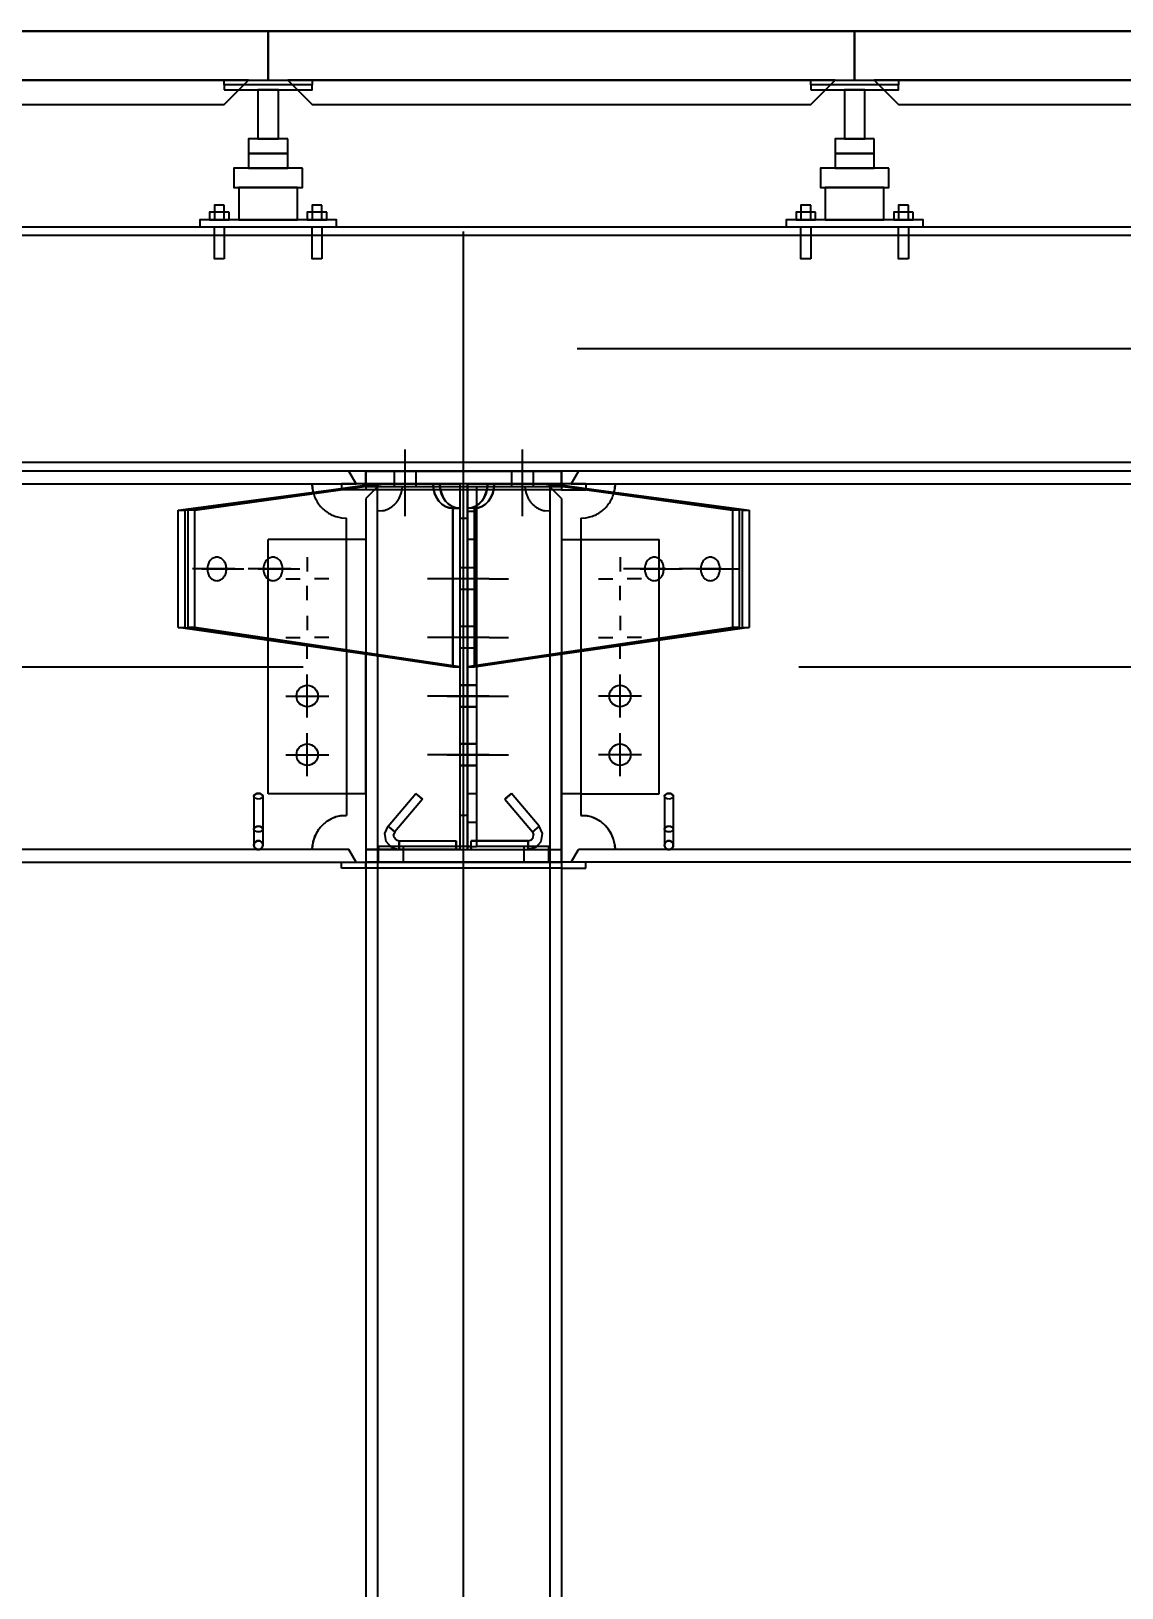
# Model space of a CAD drawing. Header units: millimetres. Extents: x -32710 to 654186, y -254124 to 420220.
# Drawn here: x 261158 to 262273, y 384358 to 385950 of the extents above; entities that cross this region are included whole.
import ezdxf

# ---------------------------------------------------------------- set-up
doc = ezdxf.new("R2010")
doc.units = ezdxf.units.MM
doc.header["$LTSCALE"] = 1000
for name, pattern in [('DXK_LINE_DOT2', [3.9198, 1.9599, -1.9599]), ('DXK_LINE_DOT3', [5.9187, 2.979, -0.9799, 0.9799, -0.9799]), ('TPH12-SEC-@E$0$CENTERK5', [6.916, 6.667, -0.083, 0.083, -0.083])]:
    doc.linetypes.add(name, pattern=pattern)
for name, color, linetype in [('DSMK', 10, 'Continuous'), ('MD-20250424-增加TRAY與FS主管位置調整', 7, 'Continuous'), ('Raised Floor', 1, 'Continuous'), ('TPH12-SEC-@E$0$H-SIN', 252, 'TPH12-SEC-@E$0$CENTERK5')]:
    doc.layers.add(name, color=color, linetype=linetype)
doc.styles.add('aa-txt', font='simplex.shx', dxfattribs={"width": 0.7, "bigfont": 'chineset.shx'})
doc.dimstyles.new('adim-1500', dxfattribs={"dimscale": 1000, "dimtxt": 0.375, "dimasz": 0.25, "dimexe": 0.1, "dimexo": 0.5, "dimgap": 0.15, "dimtad": 0, "dimdec": 4, "dimtxsty": 'aa-txt', "dimcen": 3.75, "dimclrd": 3, "dimclre": 3, "dimclrt": 256, "dimadec": 0, "dimazin": 0, "dimtfac": 1, "dimtdec": 4, "dimtmove": 0, "dimatfit": 3, "dimfxl": 0.1, "dimarcsym": 0})

# ---------------------------------------------------------------- blocks, each defined once
blk = doc.blocks.new('TPH12-SEC-@E')
at = {"layer": 'TPH12-SEC-@E$0$H-SIN'}
blk.add_line((274800, 385950), (45200, 385950), dxfattribs=at)
blk = doc.blocks.new('A$C62b8fcb1')
at = {"color": 8, "linetype": 'DXK_LINE_DOT3'}
for p, q in [((-10500, -450), (-10500, 2723)), ((-7405, 2409), (-16400, 2409)), ((-13643, 2084), (-10157, 2084)), ((-10157, 2084), (-10050, 2084)), ((-10050, 2084), (-7607, 2084))]:
    blk.add_line(p, q, dxfattribs=at)
at = {"color": 8, "linetype": 'DXK_LINE_DOT2'}
for p, q in [((-16095, 2534), (-7705, 2534)), ((-7705, 2525), (-16095, 2525)), ((-7820, 2293), (-15980, 2293)), ((-10600, 2284), (-10617.5, 2284)), ((-10600, 2271), (-10600, 2284)), ((-10600, 2284), (-10400, 2284)), ((-10400, 2284), (-10400, 2271)), ((-10382.5, 2284), (-10400, 2284)), ((-10589.1, 2271), (-10782.1, 2244)), ((-10775.1, 2244), (-10582.1, 2271)), ((-10654.6, 2266), (-10655, 2271)), ((-10625, 2266.3), (-10625, 2265)), ((-10600, 2265), (-10625, 2265)), ((-10400, 2271), (-10600, 2271)), ((-10600, 2271), (-10600, 2265)), ((-10563, 2268), (-10600, 2268)), ((-10588, 2268), (-10600, 2256)), ((-10400, 2265), (-10600, 2265)), ((-10588, 2095), (-10588, 2268)), ((-10563, 2268), (-10563.5, 2263.1)), ((-10437, 2268), (-10563, 2268)), ((-10531.4, 2271), (-10531, 2266.1)), ((-10530.9, 2266.1), (-10531.3, 2271)), ((-10531, 2266.1), (-10529.8, 2261.4)), ((-10529.8, 2261.4), (-10530.9, 2266.1)), ((-10529.8, 2261.4), (-10527.9, 2257.1)), ((-10527.9, 2257.1), (-10529.8, 2261.4)), ((-10524.3, 2271), (-10524, 2266.1)), ((-10524, 2266.1), (-10522.8, 2261.4)), ((-10522.8, 2261.4), (-10520.9, 2257.1)), ((-10504, 2271), (-10504, 1897)), ((-10496, 2271), (-10496, 1897)), ((-10487, 2268), (-10487, 1900)), ((-10479.1, 2257.1), (-10477.2, 2261.4)), ((-10477.2, 2261.4), (-10476, 2266.1)), ((-10476, 2266.1), (-10475.7, 2271)), ((-10470.2, 2261.4), (-10472.1, 2257.1)), ((-10472.1, 2257.1), (-10470.2, 2261.4)), ((-10469.1, 2266.1), (-10470.2, 2261.4)), ((-10470.2, 2261.4), (-10469, 2266.1)), ((-10468.7, 2271), (-10469.1, 2266.1)), ((-10469, 2266.1), (-10468.6, 2271)), ((-10400, 2268), (-10437, 2268)), ((-10436.5, 2263.1), (-10437, 2268)), ((-10417.9, 2271), (-10224.9, 2244)), ((-10412, 2268), (-10412, 2095)), ((-10400, 2256), (-10412, 2268)), ((-10217.9, 2244), (-10410.9, 2271)), ((-10400, 2271), (-10400, 2265)), ((-10400, 2265), (-10375, 2265)), ((-10375, 2265.4), (-10375, 2266.3)), ((-10375, 2266.3), (-10375, 2265)), ((-10375, 2265), (-10375, 2265.4)), ((-10345, 2271), (-10345.4, 2266)), ((-10600, 2256), (-10600, 2096.7)), ((-10527.9, 2257.1), (-10525.4, 2253.3)), ((-10525.4, 2253.3), (-10527.9, 2257.1)), ((-10525.4, 2253.3), (-10522.3, 2250.2)), ((-10522.3, 2250.2), (-10525.4, 2253.3)), ((-10522.3, 2250.2), (-10518.7, 2247.9)), ((-10518.8, 2247.9), (-10522.3, 2250.2)), ((-10520.9, 2257.1), (-10518.4, 2253.3)), ((-10514.9, 2246.5), (-10518.8, 2247.9)), ((-10518.7, 2247.9), (-10514.9, 2246.5)), ((-10518.4, 2253.3), (-10515.3, 2250.2)), ((-10515.3, 2250.2), (-10511.8, 2247.9)), ((-10514.9, 2246.5), (-10510.9, 2246)), ((-10511, 2246), (-10514.9, 2246.5)), ((-10511.8, 2247.9), (-10508, 2246.5)), ((-10511, 2246), (-10510.9, 2246)), ((-10511, 2085), (-10511, 2246)), ((-10510.9, 2246), (-10510.9, 2084)), ((-10510.9, 2246), (-10504, 2246)), ((-10508, 2246.5), (-10504, 2246)), ((-10496, 2246), (-10492, 2246.5)), ((-10489, 2246), (-10496, 2246)), ((-10492, 2246.5), (-10488.2, 2247.9)), ((-10489.1, 2246), (-10485.1, 2246.5)), ((-10489.1, 2246), (-10489.1, 2084)), ((-10485.1, 2246.5), (-10489, 2246)), ((-10489, 2246), (-10489, 2084)), ((-10488.2, 2247.9), (-10484.7, 2250.2)), ((-10481.2, 2247.9), (-10485.1, 2246.5)), ((-10485.1, 2246.5), (-10481.3, 2247.9)), ((-10484.7, 2250.2), (-10481.6, 2253.3)), ((-10481.6, 2253.3), (-10479.1, 2257.1)), ((-10481.3, 2247.9), (-10477.7, 2250.2)), ((-10477.7, 2250.2), (-10481.2, 2247.9)), ((-10474.6, 2253.3), (-10477.7, 2250.2)), ((-10477.7, 2250.2), (-10474.6, 2253.3)), ((-10472.1, 2257.1), (-10474.6, 2253.3)), ((-10474.6, 2253.3), (-10472.1, 2257.1)), ((-10400, 2256), (-10400, 1897)), ((-10775.1, 2244), (-10782.1, 2244)), ((-10782.1, 2244), (-10782.1, 2124)), ((-10775.1, 2124), (-10775.1, 2244)), ((-10625, 2236.4), (-10620, 2236)), ((-10620, 2099.5), (-10620, 2236)), ((-10583.1, 2243.5), (-10588, 2243)), ((-10504, 2236), (-10496, 2236)), ((-10496, 2243), (-10487, 2243)), ((-10412, 2243), (-10416.9, 2243.5)), ((-10380, 2236), (-10375, 2236.4)), ((-10380, 2236), (-10380, 2099.5)), ((-10217.9, 2244), (-10224.9, 2244)), ((-10224.9, 2244), (-10224.9, 2124)), ((-10217.9, 2124), (-10217.9, 2244)), ((-10700, 1954), (-10700, 2214)), ((-10600, 2214), (-10700, 2214)), ((-10487, 2214), (-10496, 2214)), ((-10400, 2214), (-10300, 2214)), ((-10300, 1954), (-10300, 2214)), ((-10733.9, 2184), (-10777.4, 2184)), ((-10676.9, 2184), (-10720.4, 2184)), ((-10496, 2185), (-10504, 2185)), ((-10487, 2185), (-10496, 2185)), ((-10293, 2184), (-10336.5, 2184)), ((-10236, 2184), (-10279.6, 2184)), ((-10474, 2174), (-10537, 2174)), ((-10474, 2174), (-10454, 2174)), ((-10496, 2163), (-10504, 2163)), ((-10487, 2163), (-10496, 2163)), ((-10775.1, 2124), (-10782.1, 2124)), ((-10782.1, 2124), (-10511, 2084)), ((-10504, 2084), (-10775.1, 2124)), ((-10496, 2125), (-10504, 2125)), ((-10487, 2125), (-10496, 2125)), ((-10224.9, 2124), (-10496, 2084)), ((-10489, 2084), (-10217.9, 2124)), ((-10217.9, 2124), (-10224.9, 2124)), ((-10474, 2114), (-10537, 2114)), ((-10496, 2103), (-10504, 2103)), ((-10487, 2103), (-10496, 2103)), ((-10474, 2114), (-10454, 2114)), ((-10620, 2100.5), (-10620, 2099.5)), ((-10600, 2097.7), (-10600, 2096.7)), ((-10600, 1954), (-10600, 2096.7)), ((-10588, 2095.9), (-10588, 2095)), ((-10511, 2084), (-10511, 2085)), ((-10474, 2054), (-10537, 2054)), ((-10496, 2065), (-10504, 2065)), ((-10487, 2065), (-10496, 2065)), ((-10496, 2043), (-10504, 2043)), ((-10487, 2043), (-10496, 2043)), ((-10474, 1994), (-10537, 1994)), ((-10496, 2005), (-10504, 2005)), ((-10487, 2005), (-10496, 2005)), ((-10496, 1983), (-10504, 1983)), ((-10487, 1983), (-10496, 1983)), ((-10714.2, 1952.6), (-10714.5, 1951.5)), ((-10714.2, 1950.4), (-10714.5, 1951.5)), ((-10714.5, 1951.5), (-10714.5, 1901.5)), ((-10713.2, 1953.5), (-10714.2, 1952.6)), ((-10713.2, 1949.5), (-10714.2, 1950.4)), ((-10711.7, 1954.2), (-10713.2, 1953.5)), ((-10711.7, 1948.8), (-10713.2, 1949.5)), ((-10710, 1954.4), (-10711.7, 1954.2)), ((-10710, 1948.6), (-10711.7, 1948.8)), ((-10708.3, 1954.2), (-10710, 1954.4)), ((-10708.3, 1948.8), (-10710, 1948.6)), ((-10706.8, 1953.5), (-10708.3, 1954.2)), ((-10706.8, 1949.5), (-10708.3, 1948.8)), ((-10705.8, 1952.6), (-10706.8, 1953.5)), ((-10705.8, 1950.4), (-10706.8, 1949.5)), ((-10705.5, 1951.5), (-10705.8, 1952.6)), ((-10705.5, 1951.5), (-10705.8, 1950.4)), ((-10705.5, 1951.5), (-10705.5, 1901.5)), ((-10620, 1954), (-10700, 1954)), ((-10577.2, 1920.8), (-10549, 1954.4)), ((-10542.1, 1948.6), (-10570.3, 1915)), ((-10548.8, 1954.2), (-10549, 1954.4)), ((-10542.1, 1948.6), (-10549, 1954.4)), ((-10548, 1953.5), (-10548.8, 1954.2)), ((-10487, 1954), (-10496, 1954)), ((-10451, 1954.4), (-10457.9, 1948.6)), ((-10457.9, 1948.6), (-10429.7, 1915)), ((-10456.8, 1949.5), (-10457.6, 1948.8)), ((-10452, 1953.5), (-10451.2, 1954.2)), ((-10422.8, 1920.8), (-10451, 1954.4)), ((-10380, 1954), (-10300, 1954)), ((-10294.2, 1952.6), (-10294.5, 1951.5)), ((-10294.5, 1951.5), (-10294.5, 1901.5)), ((-10294.2, 1950.4), (-10294.5, 1951.5)), ((-10293.2, 1953.5), (-10294.2, 1952.6)), ((-10293.2, 1949.5), (-10294.2, 1950.4)), ((-10291.7, 1954.2), (-10293.2, 1953.5)), ((-10291.7, 1948.8), (-10293.2, 1949.5)), ((-10290, 1954.4), (-10291.7, 1954.2)), ((-10290, 1948.6), (-10291.7, 1948.8)), ((-10288.3, 1954.2), (-10290, 1954.4)), ((-10288.3, 1948.8), (-10290, 1948.6)), ((-10286.8, 1953.5), (-10288.3, 1954.2)), ((-10286.8, 1949.5), (-10288.3, 1948.8)), ((-10285.8, 1952.6), (-10286.8, 1953.5)), ((-10285.8, 1950.4), (-10286.8, 1949.5)), ((-10285.5, 1951.5), (-10285.8, 1952.6)), ((-10285.5, 1951.5), (-10285.8, 1950.4)), ((-10285.5, 1951.5), (-10285.5, 1901.5)), ((-10625, 1931.6), (-10620, 1932)), ((-10496, 1932), (-10504, 1932)), ((-10380, 1932), (-10375, 1931.6)), ((-10714.2, 1919), (-10714.5, 1917.9)), ((-10714.2, 1916.8), (-10714.5, 1917.9)), ((-10713.2, 1920), (-10714.2, 1919)), ((-10713.2, 1915.9), (-10714.2, 1916.8)), ((-10711.7, 1920.6), (-10713.2, 1920)), ((-10711.7, 1915.3), (-10713.2, 1915.9)), ((-10710, 1920.8), (-10711.7, 1920.6)), ((-10710, 1915), (-10711.7, 1915.3)), ((-10708.3, 1920.6), (-10710, 1920.8)), ((-10708.3, 1915.3), (-10710, 1915)), ((-10706.8, 1920), (-10708.3, 1920.6)), ((-10706.8, 1915.9), (-10708.3, 1915.3)), ((-10705.8, 1919), (-10706.8, 1920)), ((-10705.8, 1916.8), (-10706.8, 1915.9)), ((-10705.5, 1917.9), (-10705.8, 1919)), ((-10705.5, 1917.9), (-10705.8, 1916.8)), ((-10580.5, 1913.4), (-10577.2, 1920.8)), ((-10579.2, 1905.4), (-10580.5, 1913.4)), ((-10577, 1920.6), (-10577.2, 1920.8)), ((-10570.3, 1915), (-10577.2, 1920.8)), ((-10576.2, 1920), (-10577, 1920.6)), ((-10570.3, 1915), (-10571.6, 1912.2)), ((-10571.1, 1909.2), (-10571.6, 1912.2)), ((-10496, 1925), (-10487, 1925)), ((-10422.8, 1920.8), (-10429.7, 1915)), ((-10429.7, 1915), (-10428.4, 1912.2)), ((-10428.7, 1915.9), (-10429.4, 1915.3)), ((-10428.9, 1909.2), (-10428.4, 1912.2)), ((-10423.8, 1920), (-10423, 1920.6)), ((-10419.5, 1913.4), (-10422.8, 1920.8)), ((-10420.8, 1905.4), (-10419.5, 1913.4)), ((-10294.2, 1919), (-10294.5, 1917.9)), ((-10294.2, 1916.8), (-10294.5, 1917.9)), ((-10293.2, 1920), (-10294.2, 1919)), ((-10293.2, 1915.9), (-10294.2, 1916.8)), ((-10291.7, 1920.6), (-10293.2, 1920)), ((-10291.7, 1915.3), (-10293.2, 1915.9)), ((-10290, 1920.8), (-10291.7, 1920.6)), ((-10290, 1915), (-10291.7, 1915.3)), ((-10288.3, 1920.6), (-10290, 1920.8)), ((-10288.3, 1915.3), (-10290, 1915)), ((-10286.8, 1920), (-10288.3, 1920.6)), ((-10286.8, 1915.9), (-10288.3, 1915.3)), ((-10285.8, 1919), (-10286.8, 1920)), ((-10285.8, 1916.8), (-10286.8, 1915.9)), ((-10285.5, 1917.9), (-10285.8, 1919)), ((-10285.5, 1917.9), (-10285.8, 1916.8)), ((-10714.5, 1901.5), (-10714.2, 1903.2)), ((-10714.5, 1901.5), (-10714.2, 1899.8)), ((-10714.2, 1903.2), (-10713.2, 1904.7)), ((-10714.2, 1899.8), (-10713.2, 1898.3)), ((-10713.2, 1904.7), (-10711.7, 1905.7)), ((-10713.2, 1898.3), (-10711.7, 1897.3)), ((-10711.7, 1905.7), (-10710, 1906)), ((-10711.7, 1897.3), (-10710, 1897)), ((-10710, 1906), (-10708.3, 1905.7)), ((-10710, 1897), (-10708.3, 1897.3)), ((-10708.3, 1905.7), (-10706.8, 1904.7)), ((-10708.3, 1897.3), (-10706.8, 1898.3)), ((-10706.8, 1904.7), (-10705.8, 1903.2)), ((-10706.8, 1898.3), (-10705.8, 1899.8)), ((-10705.8, 1903.2), (-10705.5, 1901.5)), ((-10705.8, 1899.8), (-10705.5, 1901.5)), ((-10655, 1897), (-10654.6, 1902)), ((-10600, 1897), (-10400, 1897)), ((-10600, 1897), (-10600, 1878)), ((-10588, 1897), (-10588, 1878)), ((-10587, 1884), (-10587, 1900)), ((-10496, 1900), (-10587, 1900)), ((-10573.9, 1899.3), (-10579.2, 1905.4)), ((-10573.9, 1899.3), (-10566.1, 1897)), ((-10569.1, 1906.9), (-10571.1, 1909.2)), ((-10569.1, 1906.9), (-10566.1, 1906)), ((-10566.1, 1897), (-10566.1, 1906)), ((-10566.1, 1906), (-10507.7, 1906)), ((-10566.1, 1897.3), (-10566.1, 1898.3)), ((-10566.1, 1897), (-10566.1, 1897.3)), ((-10562, 1900), (-10562, 1884)), ((-10507.7, 1897), (-10507.7, 1906)), ((-10507.7, 1897.3), (-10507.7, 1898.3)), ((-10507.7, 1897), (-10507.7, 1897.3)), ((-10496, 1900), (-10487, 1900)), ((-10433.9, 1906), (-10492.3, 1906)), ((-10492.3, 1897), (-10492.3, 1906)), ((-10492.3, 1898.3), (-10492.3, 1897.3)), ((-10492.3, 1897.3), (-10492.3, 1897)), ((-10413, 1900), (-10487, 1900)), ((-10438, 1884), (-10438, 1900)), ((-10433.9, 1906), (-10430.9, 1906.9)), ((-10433.9, 1897), (-10433.9, 1906)), ((-10426.1, 1899.3), (-10433.9, 1897)), ((-10433.9, 1898.3), (-10433.9, 1897.3)), ((-10433.9, 1897.3), (-10433.9, 1897)), ((-10430.9, 1906.9), (-10428.9, 1909.2)), ((-10426.1, 1899.3), (-10420.8, 1905.4)), ((-10413, 1884), (-10413, 1900)), ((-10412, 1897), (-10412, 1878)), ((-10400, 1897), (-10400, 1878)), ((-10345.4, 1902), (-10345, 1897)), ((-10294.2, 1903.2), (-10294.5, 1901.5)), ((-10294.5, 1901.5), (-10294.3, 1902.3)), ((-10294.5, 1901.5), (-10294.2, 1899.8)), ((-10294.3, 1902.3), (-10294.2, 1903.2)), ((-10294.2, 1903.2), (-10293.2, 1904.7)), ((-10294.2, 1899.8), (-10293.2, 1898.3)), ((-10293.2, 1904.7), (-10291.7, 1905.7)), ((-10293.2, 1898.3), (-10291.7, 1897.3)), ((-10291.7, 1905.7), (-10290, 1906)), ((-10291.7, 1897.3), (-10290, 1897)), ((-10290, 1906), (-10288.3, 1905.7)), ((-10290, 1897), (-10288.3, 1897.3)), ((-10288.3, 1905.7), (-10286.8, 1904.7)), ((-10288.3, 1897.3), (-10286.8, 1898.3)), ((-10286.8, 1904.7), (-10285.8, 1903.2)), ((-10286.8, 1898.3), (-10285.8, 1899.8)), ((-10285.5, 1901.5), (-10285.8, 1903.2)), ((-10285.7, 1902.3), (-10285.8, 1903.2)), ((-10285.8, 1899.8), (-10285.5, 1901.5)), ((-10285.5, 1901.5), (-10285.7, 1902.3)), ((-10400, 1884), (-10600, 1884)), ((-10400, 1878), (-10600, 1878))]:
    blk.add_line(p, q, dxfattribs=at)
at = {"color": 8, "linetype": 'Continuous'}
for p, q in [((-16095, 2534), (-7705, 2534)), ((-7705, 2525), (-16095, 2525)), ((-7820, 2293), (-15980, 2293)), ((-10560, 2306), (-10560, 2238)), ((-10560, 2306), (-10560, 2238)), ((-10560, 2306), (-10560, 2238)), ((-10440, 2306), (-10440, 2238)), ((-10440, 2306), (-10440, 2238)), ((-10440, 2306), (-10440, 2238)), ((-10600, 2284), (-13200, 2284)), ((-10617.5, 2284), (-13182.5, 2284)), ((-10610, 2271), (-10617.5, 2284)), ((-10400, 2284), (-10600, 2284)), ((-10600, 2284), (-10600, 2271)), ((-10571, 2284), (-10571, 2271)), ((-10571, 2284), (-10571, 2268)), ((-10571, 2284), (-10571, 2271)), ((-10549, 2284), (-10549, 2271)), ((-10549, 2284), (-10549, 2268)), ((-10549, 2284), (-10549, 2271)), ((-10451, 2284), (-10451, 2271)), ((-10451, 2284), (-10451, 2271)), ((-10451, 2284), (-10451, 2268)), ((-10429, 2284), (-10429, 2271)), ((-10429, 2284), (-10429, 2271)), ((-10429, 2284), (-10429, 2268)), ((-10400, 2271), (-10400, 2284)), ((-7820, 2284), (-10400, 2284)), ((-10382.5, 2284), (-10390, 2271)), ((-8067.5, 2284), (-10382.5, 2284)), ((-13190, 2271), (-10610, 2271)), ((-10792.1, 2244), (-10589.6, 2271)), ((-10785.2, 2244), (-10582.8, 2271)), ((-10655, 2271), (-10654.6, 2266)), ((-10625, 2271), (-10625, 2266.3)), ((-10600, 2271), (-10625, 2271)), ((-10600, 2271), (-10504, 2271)), ((-10600, 2271), (-10600, 2269.6)), ((-10524.1, 2266.1), (-10524.5, 2271)), ((-10523, 2261.4), (-10524.1, 2266.1)), ((-10504, 2265), (-10523.8, 2265)), ((-10521.1, 2257.1), (-10523, 2261.4)), ((-10504, 2271), (-10504, 1897)), ((-10496, 1897), (-10496, 2271)), ((-10496, 2271), (-10400, 2271)), ((-10476.2, 2265), (-10496, 2265)), ((-10487, 2265), (-10487, 2248.7)), ((-10477, 2261.4), (-10478.9, 2257.1)), ((-10475.9, 2266.1), (-10477, 2261.4)), ((-10475.5, 2271), (-10475.9, 2266.1)), ((-10214.8, 2244), (-10417.2, 2271)), ((-10410.4, 2271), (-10207.9, 2244)), ((-10400, 2271), (-10400, 2269.6)), ((-10375, 2271), (-10400, 2271)), ((-10390, 2271), (-8060, 2271)), ((-10375, 2271), (-10375, 2266.3)), ((-10345.4, 2266), (-10345, 2271)), ((-10518.5, 2253.3), (-10521.1, 2257.1)), ((-10515.4, 2250.2), (-10518.5, 2253.3)), ((-10511.9, 2247.9), (-10515.4, 2250.2)), ((-10508, 2246.5), (-10511.9, 2247.9)), ((-10504, 2246), (-10508, 2246.5)), ((-10492, 2246.5), (-10496, 2246)), ((-10488.1, 2247.9), (-10492, 2246.5)), ((-10484.6, 2250.2), (-10488.1, 2247.9)), ((-10481.5, 2253.3), (-10484.6, 2250.2)), ((-10478.9, 2257.1), (-10481.5, 2253.3)), ((-10792.1, 2124), (-10792.1, 2244)), ((-10792.1, 2244), (-10785.2, 2244)), ((-10785.2, 2244), (-10785.2, 2124)), ((-10214.8, 2124), (-10214.8, 2244)), ((-10214.8, 2244), (-10207.9, 2244)), ((-10207.9, 2244), (-10207.9, 2124)), ((-10767.8, 2184), (-10725, 2184)), ((-10762.2, 2185.2), (-10762.3, 2184)), ((-10762.3, 2184), (-10762.2, 2182.8)), ((-10762.1, 2186.3), (-10762.2, 2185.2)), ((-10762.2, 2182.8), (-10762.1, 2181.7)), ((-10761.8, 2187.5), (-10762.1, 2186.3)), ((-10762.1, 2181.7), (-10761.8, 2180.5)), ((-10761.5, 2188.6), (-10761.8, 2187.5)), ((-10761.1, 2189.7), (-10761.5, 2188.6)), ((-10760.6, 2190.7), (-10761.1, 2189.7)), ((-10760, 2191.6), (-10760.6, 2190.7)), ((-10759.4, 2192.5), (-10760, 2191.6)), ((-10758.7, 2193.3), (-10759.4, 2192.5)), ((-10757.9, 2194), (-10758.7, 2193.3)), ((-10757.1, 2194.6), (-10757.9, 2194)), ((-10756.2, 2195.1), (-10757.1, 2194.6)), ((-10755.3, 2195.5), (-10756.2, 2195.1)), ((-10754.3, 2195.8), (-10755.3, 2195.5)), ((-10753.4, 2195.9), (-10754.3, 2195.8)), ((-10752.4, 2196), (-10753.4, 2195.9)), ((-10751.5, 2195.9), (-10752.4, 2196)), ((-10750.5, 2195.8), (-10751.5, 2195.9)), ((-10749.6, 2195.5), (-10750.5, 2195.8)), ((-10748.6, 2195.1), (-10749.6, 2195.5)), ((-10747.8, 2194.6), (-10748.6, 2195.1)), ((-10746.9, 2194), (-10747.8, 2194.6)), ((-10746.2, 2193.3), (-10746.9, 2194)), ((-10745.5, 2192.5), (-10746.2, 2193.3)), ((-10744.8, 2191.6), (-10745.5, 2192.5)), ((-10744.2, 2190.7), (-10744.8, 2191.6)), ((-10743.7, 2189.7), (-10744.2, 2190.7)), ((-10743.3, 2188.6), (-10743.7, 2189.7)), ((-10743, 2187.5), (-10743.3, 2188.6)), ((-10742.8, 2186.3), (-10743, 2187.5)), ((-10743, 2180.5), (-10742.8, 2181.7)), ((-10742.6, 2185.2), (-10742.8, 2186.3)), ((-10742.8, 2181.7), (-10742.6, 2182.8)), ((-10742.6, 2184), (-10742.6, 2185.2)), ((-10742.6, 2182.8), (-10742.6, 2184)), ((-10710.3, 2184), (-10667.5, 2184)), ((-10704.6, 2186.3), (-10704.8, 2185.2)), ((-10704.8, 2185.2), (-10704.8, 2184)), ((-10704.8, 2184), (-10704.8, 2182.8)), ((-10704.8, 2182.8), (-10704.6, 2181.7)), ((-10704.4, 2187.5), (-10704.6, 2186.3)), ((-10704.6, 2181.7), (-10704.4, 2180.5)), ((-10704.1, 2188.6), (-10704.4, 2187.5)), ((-10703.7, 2189.7), (-10704.1, 2188.6)), ((-10703.2, 2190.7), (-10703.7, 2189.7)), ((-10702.6, 2191.6), (-10703.2, 2190.7)), ((-10701.9, 2192.5), (-10702.6, 2191.6)), ((-10701.2, 2193.3), (-10701.9, 2192.5)), ((-10700.4, 2194), (-10701.2, 2193.3)), ((-10699.6, 2194.6), (-10700.4, 2194)), ((-10698.7, 2195.1), (-10699.6, 2194.6)), ((-10697.8, 2195.5), (-10698.7, 2195.1)), ((-10696.9, 2195.8), (-10697.8, 2195.5)), ((-10695.9, 2195.9), (-10696.9, 2195.8)), ((-10695, 2196), (-10695.9, 2195.9)), ((-10694, 2195.9), (-10695, 2196)), ((-10693.1, 2195.8), (-10694, 2195.9)), ((-10692.1, 2195.5), (-10693.1, 2195.8)), ((-10691.2, 2195.1), (-10692.1, 2195.5)), ((-10690.3, 2194.6), (-10691.2, 2195.1)), ((-10689.5, 2194), (-10690.3, 2194.6)), ((-10688.7, 2193.3), (-10689.5, 2194)), ((-10688, 2192.5), (-10688.7, 2193.3)), ((-10687.4, 2191.6), (-10688, 2192.5)), ((-10686.8, 2190.7), (-10687.4, 2191.6)), ((-10686.3, 2189.7), (-10686.8, 2190.7)), ((-10685.9, 2188.6), (-10686.3, 2189.7)), ((-10685.6, 2187.5), (-10685.9, 2188.6)), ((-10685.3, 2186.3), (-10685.6, 2187.5)), ((-10685.6, 2180.5), (-10685.3, 2181.7)), ((-10685.2, 2185.2), (-10685.3, 2186.3)), ((-10685.3, 2181.7), (-10685.2, 2182.8)), ((-10685.1, 2184), (-10685.2, 2185.2)), ((-10685.2, 2182.8), (-10685.1, 2184)), ((-10660, 2196), (-10660, 2181.3)), ((-10340, 2196), (-10340, 2181.3)), ((-10319.3, 2184), (-10276.5, 2184)), ((-10314.8, 2185.2), (-10314.9, 2184)), ((-10314.9, 2184), (-10314.8, 2182.8)), ((-10314.7, 2186.3), (-10314.8, 2185.2)), ((-10314.8, 2182.8), (-10314.7, 2181.7)), ((-10314.4, 2187.5), (-10314.7, 2186.3)), ((-10314.7, 2181.7), (-10314.4, 2180.5)), ((-10314.1, 2188.6), (-10314.4, 2187.5)), ((-10313.7, 2189.7), (-10314.1, 2188.6)), ((-10313.2, 2190.7), (-10313.7, 2189.7)), ((-10312.6, 2191.6), (-10313.2, 2190.7)), ((-10312, 2192.5), (-10312.6, 2191.6)), ((-10311.3, 2193.3), (-10312, 2192.5)), ((-10310.5, 2194), (-10311.3, 2193.3)), ((-10309.7, 2194.6), (-10310.5, 2194)), ((-10308.8, 2195.1), (-10309.7, 2194.6)), ((-10307.9, 2195.5), (-10308.8, 2195.1)), ((-10306.9, 2195.8), (-10307.9, 2195.5)), ((-10306, 2195.9), (-10306.9, 2195.8)), ((-10305, 2196), (-10306, 2195.9)), ((-10304.1, 2195.9), (-10305, 2196)), ((-10303.1, 2195.8), (-10304.1, 2195.9)), ((-10302.2, 2195.5), (-10303.1, 2195.8)), ((-10301.3, 2195.1), (-10302.2, 2195.5)), ((-10300.4, 2194.6), (-10301.3, 2195.1)), ((-10299.6, 2194), (-10300.4, 2194.6)), ((-10298.8, 2193.3), (-10299.6, 2194)), ((-10298.1, 2192.5), (-10298.8, 2193.3)), ((-10297.4, 2191.6), (-10298.1, 2192.5)), ((-10296.8, 2190.7), (-10297.4, 2191.6)), ((-10296.3, 2189.7), (-10296.8, 2190.7)), ((-10295.9, 2188.6), (-10296.3, 2189.7)), ((-10295.6, 2187.5), (-10295.9, 2188.6)), ((-10295.4, 2186.3), (-10295.6, 2187.5)), ((-10295.6, 2180.5), (-10295.4, 2181.7)), ((-10295.2, 2185.2), (-10295.4, 2186.3)), ((-10295.4, 2181.7), (-10295.2, 2182.8)), ((-10295.2, 2184), (-10295.2, 2185.2)), ((-10295.2, 2182.8), (-10295.2, 2184)), ((-10261.8, 2184), (-10219, 2184)), ((-10257.2, 2186.3), (-10257.4, 2185.2)), ((-10257.4, 2185.2), (-10257.4, 2184)), ((-10257.4, 2184), (-10257.4, 2182.8)), ((-10257.4, 2182.8), (-10257.2, 2181.7)), ((-10257, 2187.5), (-10257.2, 2186.3)), ((-10257.2, 2181.7), (-10257, 2180.5)), ((-10256.7, 2188.6), (-10257, 2187.5)), ((-10256.3, 2189.7), (-10256.7, 2188.6)), ((-10255.8, 2190.7), (-10256.3, 2189.7)), ((-10255.2, 2191.6), (-10255.8, 2190.7)), ((-10254.5, 2192.5), (-10255.2, 2191.6)), ((-10253.8, 2193.3), (-10254.5, 2192.5)), ((-10253.1, 2194), (-10253.8, 2193.3)), ((-10252.2, 2194.6), (-10253.1, 2194)), ((-10251.4, 2195.1), (-10252.2, 2194.6)), ((-10250.4, 2195.5), (-10251.4, 2195.1)), ((-10249.5, 2195.8), (-10250.4, 2195.5)), ((-10248.5, 2195.9), (-10249.5, 2195.8)), ((-10247.6, 2196), (-10248.5, 2195.9)), ((-10246.6, 2195.9), (-10247.6, 2196)), ((-10245.7, 2195.8), (-10246.6, 2195.9)), ((-10244.7, 2195.5), (-10245.7, 2195.8)), ((-10243.8, 2195.1), (-10244.7, 2195.5)), ((-10242.9, 2194.6), (-10243.8, 2195.1)), ((-10242.1, 2194), (-10242.9, 2194.6)), ((-10241.3, 2193.3), (-10242.1, 2194)), ((-10240.6, 2192.5), (-10241.3, 2193.3)), ((-10240, 2191.6), (-10240.6, 2192.5)), ((-10239.4, 2190.7), (-10240, 2191.6)), ((-10238.9, 2189.7), (-10239.4, 2190.7)), ((-10238.5, 2188.6), (-10238.9, 2189.7)), ((-10238.2, 2187.5), (-10238.5, 2188.6)), ((-10237.9, 2186.3), (-10238.2, 2187.5)), ((-10238.2, 2180.5), (-10237.9, 2181.7)), ((-10237.8, 2185.2), (-10237.9, 2186.3)), ((-10237.9, 2181.7), (-10237.8, 2182.8)), ((-10237.7, 2184), (-10237.8, 2185.2)), ((-10237.8, 2182.8), (-10237.7, 2184)), ((-10761.8, 2180.5), (-10761.5, 2179.4)), ((-10761.5, 2179.4), (-10761.1, 2178.3)), ((-10761.1, 2178.3), (-10760.6, 2177.3)), ((-10760.6, 2177.3), (-10760, 2176.4)), ((-10760, 2176.4), (-10759.4, 2175.5)), ((-10759.4, 2175.5), (-10758.7, 2174.7)), ((-10758.7, 2174.7), (-10757.9, 2174)), ((-10757.9, 2174), (-10757.1, 2173.4)), ((-10757.1, 2173.4), (-10756.2, 2172.9)), ((-10756.2, 2172.9), (-10755.3, 2172.5)), ((-10755.3, 2172.5), (-10754.3, 2172.2)), ((-10754.3, 2172.2), (-10753.4, 2172.1)), ((-10753.4, 2172.1), (-10752.4, 2172)), ((-10752.4, 2172), (-10751.5, 2172.1)), ((-10751.5, 2172.1), (-10750.5, 2172.2)), ((-10750.5, 2172.2), (-10749.6, 2172.5)), ((-10749.6, 2172.5), (-10748.6, 2172.9)), ((-10748.6, 2172.9), (-10747.8, 2173.4)), ((-10747.8, 2173.4), (-10746.9, 2174)), ((-10746.9, 2174), (-10746.2, 2174.7)), ((-10746.2, 2174.7), (-10745.5, 2175.5)), ((-10745.5, 2175.5), (-10744.8, 2176.4)), ((-10744.8, 2176.4), (-10744.2, 2177.3)), ((-10744.2, 2177.3), (-10743.7, 2178.3)), ((-10743.7, 2178.3), (-10743.3, 2179.4)), ((-10743.3, 2179.4), (-10743, 2180.5)), ((-10704.4, 2180.5), (-10704.1, 2179.4)), ((-10704.1, 2179.4), (-10703.7, 2178.3)), ((-10703.7, 2178.3), (-10703.2, 2177.3)), ((-10703.2, 2177.3), (-10702.6, 2176.4)), ((-10702.6, 2176.4), (-10701.9, 2175.5)), ((-10701.9, 2175.5), (-10701.2, 2174.7)), ((-10701.2, 2174.7), (-10700.4, 2174)), ((-10700.4, 2174), (-10699.6, 2173.4)), ((-10699.6, 2173.4), (-10698.7, 2172.9)), ((-10698.7, 2172.9), (-10697.8, 2172.5)), ((-10697.8, 2172.5), (-10696.9, 2172.2)), ((-10696.9, 2172.2), (-10695.9, 2172.1)), ((-10695.9, 2172.1), (-10695, 2172)), ((-10695, 2172), (-10694, 2172.1)), ((-10694, 2172.1), (-10693.1, 2172.2)), ((-10693.1, 2172.2), (-10692.1, 2172.5)), ((-10692.1, 2172.5), (-10691.2, 2172.9)), ((-10691.2, 2172.9), (-10690.3, 2173.4)), ((-10690.3, 2173.4), (-10689.5, 2174)), ((-10689.5, 2174), (-10688.7, 2174.7)), ((-10688.7, 2174.7), (-10688, 2175.5)), ((-10688, 2175.5), (-10687.4, 2176.4)), ((-10687.4, 2176.4), (-10686.8, 2177.3)), ((-10686.8, 2177.3), (-10686.3, 2178.3)), ((-10686.3, 2178.3), (-10685.9, 2179.4)), ((-10685.9, 2179.4), (-10685.6, 2180.5)), ((-10682, 2174), (-10667.3, 2174)), ((-10660, 2152), (-10660, 2166.7)), ((-10638, 2174), (-10652.7, 2174)), ((-10362, 2174), (-10347.3, 2174)), ((-10340, 2152), (-10340, 2166.7)), ((-10318, 2174), (-10332.7, 2174)), ((-10314.4, 2180.5), (-10314.1, 2179.4)), ((-10314.1, 2179.4), (-10313.7, 2178.3)), ((-10313.7, 2178.3), (-10313.2, 2177.3)), ((-10313.2, 2177.3), (-10312.6, 2176.4)), ((-10312.6, 2176.4), (-10312, 2175.5)), ((-10312, 2175.5), (-10311.3, 2174.7)), ((-10311.3, 2174.7), (-10310.5, 2174)), ((-10310.5, 2174), (-10309.7, 2173.4)), ((-10309.7, 2173.4), (-10308.8, 2172.9)), ((-10308.8, 2172.9), (-10307.9, 2172.5)), ((-10307.9, 2172.5), (-10306.9, 2172.2)), ((-10306.9, 2172.2), (-10306, 2172.1)), ((-10306, 2172.1), (-10305, 2172)), ((-10305, 2172), (-10304.1, 2172.1)), ((-10304.1, 2172.1), (-10303.1, 2172.2)), ((-10303.1, 2172.2), (-10302.2, 2172.5)), ((-10302.2, 2172.5), (-10301.3, 2172.9)), ((-10301.3, 2172.9), (-10300.4, 2173.4)), ((-10300.4, 2173.4), (-10299.6, 2174)), ((-10299.6, 2174), (-10298.8, 2174.7)), ((-10298.8, 2174.7), (-10298.1, 2175.5)), ((-10298.1, 2175.5), (-10297.4, 2176.4)), ((-10297.4, 2176.4), (-10296.8, 2177.3)), ((-10296.8, 2177.3), (-10296.3, 2178.3)), ((-10296.3, 2178.3), (-10295.9, 2179.4)), ((-10295.9, 2179.4), (-10295.6, 2180.5)), ((-10257, 2180.5), (-10256.7, 2179.4)), ((-10256.7, 2179.4), (-10256.3, 2178.3)), ((-10256.3, 2178.3), (-10255.8, 2177.3)), ((-10255.8, 2177.3), (-10255.2, 2176.4)), ((-10255.2, 2176.4), (-10254.5, 2175.5)), ((-10254.5, 2175.5), (-10253.8, 2174.7)), ((-10253.8, 2174.7), (-10253.1, 2174)), ((-10253.1, 2174), (-10252.2, 2173.4)), ((-10252.2, 2173.4), (-10251.4, 2172.9)), ((-10251.4, 2172.9), (-10250.4, 2172.5)), ((-10250.4, 2172.5), (-10249.5, 2172.2)), ((-10249.5, 2172.2), (-10248.5, 2172.1)), ((-10248.5, 2172.1), (-10247.6, 2172)), ((-10247.6, 2172), (-10246.6, 2172.1)), ((-10246.6, 2172.1), (-10245.7, 2172.2)), ((-10245.7, 2172.2), (-10244.7, 2172.5)), ((-10244.7, 2172.5), (-10243.8, 2172.9)), ((-10243.8, 2172.9), (-10242.9, 2173.4)), ((-10242.9, 2173.4), (-10242.1, 2174)), ((-10242.1, 2174), (-10241.3, 2174.7)), ((-10241.3, 2174.7), (-10240.6, 2175.5)), ((-10240.6, 2175.5), (-10240, 2176.4)), ((-10240, 2176.4), (-10239.4, 2177.3)), ((-10239.4, 2177.3), (-10238.9, 2178.3)), ((-10238.9, 2178.3), (-10238.5, 2179.4)), ((-10238.5, 2179.4), (-10238.2, 2180.5)), ((-10660, 2136), (-10660, 2121.3)), ((-10340, 2136), (-10340, 2121.3)), ((-10510.9, 2084), (-10792.1, 2124)), ((-10792.1, 2124), (-10785.2, 2124)), ((-10785.2, 2124), (-10504, 2084)), ((-10496, 2084), (-10214.8, 2124)), ((-10207.9, 2124), (-10489.1, 2084)), ((-10214.8, 2124), (-10207.9, 2124)), ((-10682, 2114), (-10667.3, 2114)), ((-10660, 2092), (-10660, 2106.7)), ((-10638, 2114), (-10652.7, 2114)), ((-10362, 2114), (-10347.3, 2114)), ((-10340, 2092), (-10340, 2106.7)), ((-10318, 2114), (-10332.7, 2114)), ((-10620, 2099.5), (-10620, 1932)), ((-10600, 2096.7), (-10600, 1897)), ((-10588, 2095), (-10588, 1897)), ((-10412, 2095), (-10412, 1897)), ((-10400, 1897), (-10400, 2096.7)), ((-10380, 2099.5), (-10380, 1932)), ((-10660, 2032), (-10660, 2076)), ((-10510.9, 2084), (-10504, 2084)), ((-10496, 2084), (-10489.1, 2084)), ((-10487, 2084.3), (-10487, 1906)), ((-10340, 2032), (-10340, 2076)), ((-10682, 2054), (-10638, 2054)), ((-10517, 2054), (-10454, 2054)), ((-10504, 2065), (-10496, 2065)), ((-10496, 2065), (-10487, 2065)), ((-10318, 2054), (-10362, 2054)), ((-10504, 2043), (-10496, 2043)), ((-10496, 2043), (-10487, 2043)), ((-10660, 1972), (-10660, 2016)), ((-10340, 1972), (-10340, 2016)), ((-10682, 1994), (-10638, 1994)), ((-10517, 1994), (-10454, 1994)), ((-10504, 2005), (-10496, 2005)), ((-10496, 2005), (-10487, 2005)), ((-10318, 1994), (-10362, 1994)), ((-10504, 1983), (-10496, 1983)), ((-10496, 1983), (-10487, 1983)), ((-10714.5, 1951.5), (-10714.2, 1952.6)), ((-10714.5, 1951.5), (-10714.5, 1901.5)), ((-10714.2, 1952.6), (-10713.2, 1953.5)), ((-10713.2, 1953.5), (-10711.7, 1954.2)), ((-10711.7, 1954.2), (-10710, 1954.4)), ((-10710, 1954.4), (-10708.3, 1954.2)), ((-10708.3, 1954.2), (-10706.8, 1953.5)), ((-10706.8, 1953.5), (-10705.8, 1952.6)), ((-10705.8, 1952.6), (-10705.5, 1951.5)), ((-10705.5, 1951.5), (-10705.5, 1901.5)), ((-10600, 1954), (-10620, 1954)), ((-10577.2, 1920.8), (-10549, 1954.4)), ((-10542.1, 1948.6), (-10570.3, 1915)), ((-10549, 1954.4), (-10548.8, 1954.2)), ((-10548.8, 1954.2), (-10548, 1953.5)), ((-10548, 1953.5), (-10542.1, 1948.6)), ((-10487, 1954), (-10496, 1954)), ((-10457.9, 1948.6), (-10457.6, 1948.8)), ((-10457.9, 1948.6), (-10429.7, 1915)), ((-10457.6, 1948.8), (-10456.8, 1949.5)), ((-10456.8, 1949.5), (-10451, 1954.4)), ((-10422.8, 1920.8), (-10451, 1954.4)), ((-10380, 1954), (-10400, 1954)), ((-10294.5, 1951.5), (-10294.2, 1952.6)), ((-10294.5, 1951.5), (-10294.5, 1901.5)), ((-10294.2, 1952.6), (-10293.2, 1953.5)), ((-10293.2, 1953.5), (-10291.7, 1954.2)), ((-10291.7, 1954.2), (-10290, 1954.4)), ((-10290, 1954.4), (-10288.3, 1954.2)), ((-10288.3, 1954.2), (-10286.8, 1953.5)), ((-10286.8, 1953.5), (-10285.8, 1952.6)), ((-10285.8, 1952.6), (-10285.5, 1951.5)), ((-10285.5, 1951.5), (-10285.5, 1901.5)), ((-10620, 1932), (-10625, 1931.6)), ((-10375, 1931.6), (-10380, 1932)), ((-10714.5, 1917.9), (-10714.2, 1919)), ((-10714.2, 1919), (-10713.2, 1920)), ((-10713.2, 1920), (-10711.7, 1920.6)), ((-10711.7, 1920.6), (-10710, 1920.8)), ((-10710, 1920.8), (-10708.3, 1920.6)), ((-10708.3, 1920.6), (-10706.8, 1920)), ((-10706.8, 1920), (-10705.8, 1919)), ((-10705.8, 1919), (-10705.5, 1917.9)), ((-10580.5, 1913.4), (-10577.2, 1920.8)), ((-10579.2, 1905.4), (-10580.5, 1913.4)), ((-10577.2, 1920.8), (-10577, 1920.6)), ((-10577, 1920.6), (-10576.2, 1920)), ((-10576.2, 1920), (-10570.3, 1915)), ((-10570.3, 1915), (-10571.6, 1912.2)), ((-10571.1, 1909.2), (-10571.6, 1912.2)), ((-10429.7, 1915), (-10429.4, 1915.3)), ((-10429.7, 1915), (-10428.4, 1912.2)), ((-10429.4, 1915.3), (-10428.7, 1915.9)), ((-10428.9, 1909.2), (-10428.4, 1912.2)), ((-10428.7, 1915.9), (-10422.8, 1920.8)), ((-10419.5, 1913.4), (-10422.8, 1920.8)), ((-10420.8, 1905.4), (-10419.5, 1913.4)), ((-10294.5, 1917.9), (-10294.2, 1919)), ((-10294.2, 1919), (-10293.2, 1920)), ((-10293.2, 1920), (-10291.7, 1920.6)), ((-10291.7, 1920.6), (-10290, 1920.8)), ((-10290, 1920.8), (-10288.3, 1920.6)), ((-10288.3, 1920.6), (-10286.8, 1920)), ((-10286.8, 1920), (-10285.8, 1919)), ((-10285.8, 1919), (-10285.5, 1917.9)), ((-10617.5, 1897), (-13182.5, 1897)), ((-10714.2, 1899.8), (-10714.5, 1901.5)), ((-10713.2, 1898.3), (-10714.2, 1899.8)), ((-10711.7, 1897.3), (-10713.2, 1898.3)), ((-10710, 1897), (-10711.7, 1897.3)), ((-10708.3, 1897.3), (-10710, 1897)), ((-10706.8, 1898.3), (-10708.3, 1897.3)), ((-10705.8, 1899.8), (-10706.8, 1898.3)), ((-10705.5, 1901.5), (-10705.8, 1899.8)), ((-10654.6, 1902), (-10655, 1897)), ((-10610, 1884), (-10617.5, 1897)), ((-10504, 1897), (-10600, 1897)), ((-10600, 1897), (-10600, 1884)), ((-10587, 1900), (-10587, 1897)), ((-10574.5, 1900), (-10587, 1900)), ((-10573.9, 1899.3), (-10579.2, 1905.4)), ((-10573.9, 1899.3), (-10566.1, 1897)), ((-10569.1, 1906.9), (-10571.1, 1909.2)), ((-10569.1, 1906.9), (-10566.1, 1906)), ((-10566.1, 1905.7), (-10566.1, 1906)), ((-10566.1, 1906), (-10507.7, 1906)), ((-10566.1, 1905.7), (-10566.1, 1904.7)), ((-10566.1, 1904.7), (-10566.1, 1897)), ((-10507.7, 1906), (-10507.7, 1905.7)), ((-10507.7, 1905.7), (-10507.7, 1904.7)), ((-10507.7, 1904.7), (-10507.7, 1897)), ((-10504, 1900), (-10507.7, 1900)), ((-10492.3, 1900), (-10496, 1900)), ((-10492.3, 1900), (-10496, 1900)), ((-10496, 1897), (-10400, 1897)), ((-10492.3, 1906), (-10433.9, 1906)), ((-10492.3, 1898.3), (-10492.3, 1906)), ((-10492.3, 1897.3), (-10492.3, 1898.3)), ((-10492.3, 1897), (-10492.3, 1897.3)), ((-10433.9, 1906), (-10430.9, 1906.9)), ((-10433.9, 1906), (-10433.9, 1898.3)), ((-10426.1, 1899.3), (-10433.9, 1897)), ((-10433.9, 1897.3), (-10433.9, 1898.3)), ((-10433.9, 1897), (-10433.9, 1897.3)), ((-10430.9, 1906.9), (-10428.9, 1909.2)), ((-10426.1, 1899.3), (-10420.8, 1905.4)), ((-10413, 1900), (-10425.5, 1900)), ((-10413, 1900), (-10413, 1897)), ((-10400, 1884), (-10400, 1897)), ((-10390, 1884), (-10382.5, 1897)), ((-8067.5, 1897), (-10382.5, 1897)), ((-10345, 1897), (-10345.4, 1902)), ((-10294.2, 1899.8), (-10294.5, 1901.5)), ((-10293.2, 1898.3), (-10294.2, 1899.8)), ((-10291.7, 1897.3), (-10293.2, 1898.3)), ((-10290, 1897), (-10291.7, 1897.3)), ((-10288.3, 1897.3), (-10290, 1897)), ((-10286.8, 1898.3), (-10288.3, 1897.3)), ((-10285.8, 1899.8), (-10286.8, 1898.3)), ((-10285.5, 1901.5), (-10285.8, 1899.8)), ((-13190, 1884), (-10610, 1884)), ((-10625, 1878), (-10625, 1884)), ((-10625, 1884), (-10600, 1884)), ((-10600, 1878), (-10600, 1884)), ((-10600, 1884), (-10400, 1884)), ((-10400, 1884), (-10400, 1878)), ((-10375, 1884), (-10400, 1884)), ((-8060, 1884), (-10390, 1884)), ((-10375, 1878), (-10375, 1884)), ((-10600, 1878), (-10625, 1878)), ((-10400, 1878), (-10600, 1878)), ((-10600, 1878), (-10600, 0)), ((-10588, 1878), (-10588, 0)), ((-10412, 1878), (-10412, 0)), ((-10400, 1878), (-10400, 0)), ((-10400, 1878), (-10375, 1878))]:
    blk.add_line(p, q, dxfattribs=at)
for centre in [(-10660, 2054), (-10340, 2054), (-10660, 1994), (-10340, 1994)]:
    blk.add_circle(centre, 11, dxfattribs=at)
for centre, start, end in [((-10620, 2271), 188.1818, 194.1943), ((-10380, 2271), 345.8057, 351.8182), ((-10620, 1897), 98.1818, 171.8182), ((-10380, 1897), 8.1818, 81.8182)]:
    blk.add_arc(centre, 35, start, end, dxfattribs=at)
at = {"color": 8, "linetype": 'DXK_LINE_DOT2'}
for centre, radius, start, end in [((-10620, 2271), 35, 188.1818, 261.8182), ((-10588, 2268), 25, 281.25, 348.75), ((-10412, 2268), 25, 191.25, 258.75), ((-10380, 2271), 35, 278.1818, 351.8182), ((-10620, 1897), 35, 98.1818, 171.8182), ((-10380, 1897), 35, 8.1818, 81.8182), ((-10710, 1901.5), 4.5, 90, 270), ((-10710, 1901.5), 4.5, 270, 90), ((-10290, 1901.5), 4.5, 90, 270), ((-10290, 1901.5), 4.5, 270, 90)]:
    blk.add_arc(centre, radius, start, end, dxfattribs=at)
blk = doc.blocks.new('*D2554')
at = {"layer": 'DEFPOINTS', "color": 0}
for p in [(262777.5, 391850), (263680, 391850), (258400, 385950)]:
    blk.add_point(p, dxfattribs=at)
at = {"layer": 'DSMK', "color": 3, "lineweight": -2, "transparency": 16777216}
for p, q in [((263180, 391850), (262677.5, 391850)), ((262777.5, 391600), (262777.5, 389512.5)), ((262777.5, 386200), (262777.5, 388287.5)), ((258900, 385950), (262877.5, 385950))]:
    blk.add_line(p, q, dxfattribs=at)
at = {"layer": 'DSMK', "color": 3, "transparency": 16777216}
for points in [[(262735.8, 391600), (262819.1, 391600), (262777.5, 391850)], [(262735.8, 386200), (262819.1, 386200), (262777.5, 385950)]]:
    blk.add_solid(points, dxfattribs=at)
at = {"layer": 'DSMK', "transparency": 16777216, "insert": (262777.5, 388900), "char_height": 375, "attachment_point": 5, "rotation": 90, "style": 'aa-txt'}
blk.add_mtext('5900', dxfattribs=at)

msp = doc.modelspace()

# ---------------------------------------------------------------- linework, layer by layer
at = {"layer": 'Raised Floor'}
for points in [[(261400, 385950), (260800, 385950), (260800, 385900), (261400, 385900)], [(262000, 385950), (261400, 385950), (261400, 385900), (262000, 385900)], [(262600, 385950), (262000, 385950), (262000, 385900), (262600, 385900)], [(260845, 385875), (261355, 385875), (261380, 385900), (260820, 385900)], [(261355, 385900), (261445, 385900), (261445, 385895), (261355, 385895)], [(261355, 385900), (261445, 385900), (261445, 385895), (261355, 385895)], [(261355, 385890), (261445, 385890), (261445, 385895), (261355, 385895)], [(261355, 385890), (261445, 385890), (261445, 385895), (261355, 385895)], [(261410.5, 385890), (261389.5, 385890), (261389.5, 385840), (261410.5, 385840)], [(261410.5, 385890), (261389.5, 385890), (261389.5, 385840), (261410.5, 385840)], [(261445, 385875), (261955, 385875), (261980, 385900), (261420, 385900)], [(261955, 385900), (262045, 385900), (262045, 385895), (261955, 385895)], [(261955, 385890), (262045, 385890), (262045, 385895), (261955, 385895)], [(262010.5, 385890), (261989.5, 385890), (261989.5, 385840), (262010.5, 385840)], [(262045, 385875), (262555, 385875), (262580, 385900), (262020, 385900)], [(261420, 385840), (261380, 385840), (261380, 385825), (261420, 385825)], [(261420, 385840), (261380, 385840), (261380, 385825), (261420, 385825)], [(262020, 385840), (261980, 385840), (261980, 385825), (262020, 385825)], [(261420, 385825), (261380, 385825), (261380, 385810), (261420, 385810)], [(261420, 385825), (261380, 385825), (261380, 385810), (261420, 385810)], [(262020, 385825), (261980, 385825), (261980, 385810), (262020, 385810)], [(261435, 385810), (261365, 385810), (261365, 385790), (261435, 385790)], [(261435, 385810), (261365, 385810), (261365, 385790), (261435, 385790)], [(262035, 385810), (261965, 385810), (261965, 385790), (262035, 385790)], [(261430, 385790), (261370, 385790), (261370, 385757), (261430, 385757)], [(261430, 385790), (261370, 385790), (261370, 385757), (261430, 385757)], [(262030, 385790), (261970, 385790), (261970, 385757), (262030, 385757)], [(261360, 385765), (261340, 385765), (261340, 385757), (261360, 385757)], [(261360, 385765), (261340, 385765), (261340, 385757), (261360, 385757)], [(261355, 385772), (261345, 385772), (261345, 385757), (261355, 385757)], [(261355, 385772), (261345, 385772), (261345, 385757), (261355, 385757)], [(261460, 385765), (261440, 385765), (261440, 385757), (261460, 385757)], [(261460, 385765), (261440, 385765), (261440, 385757), (261460, 385757)], [(261455, 385772), (261445, 385772), (261445, 385757), (261455, 385757)], [(261455, 385772), (261445, 385772), (261445, 385757), (261455, 385757)], [(261960, 385765), (261940, 385765), (261940, 385757), (261960, 385757)], [(261955, 385772), (261945, 385772), (261945, 385757), (261955, 385757)], [(262060, 385765), (262040, 385765), (262040, 385757), (262060, 385757)], [(262055, 385772), (262045, 385772), (262045, 385757), (262055, 385757)], [(261330, 385750), (261470, 385750), (261470, 385757), (261330, 385757)], [(261330, 385750), (261470, 385750), (261470, 385757), (261330, 385757)], [(261355, 385717), (261345, 385717), (261345, 385750), (261355, 385750)], [(261355, 385717), (261345, 385717), (261345, 385750), (261355, 385750)], [(261455, 385717), (261445, 385717), (261445, 385750), (261455, 385750)], [(261455, 385717), (261445, 385717), (261445, 385750), (261455, 385750)], [(261930, 385750), (262070, 385750), (262070, 385757), (261930, 385757)], [(261955, 385717), (261945, 385717), (261945, 385750), (261955, 385750)], [(262055, 385717), (262045, 385717), (262045, 385750), (262055, 385750)]]:
    msp.add_lwpolyline(points, close=True, dxfattribs=at)

# ---------------------------------------------------------------- block references
msp.add_blockref('TPH12-SEC-@E', (0, 0))
at = {"layer": 'MD-20250424-增加TRAY與FS主管位置調整'}
msp.add_blockref('A$C62b8fcb1', (272100, 383216), dxfattribs=at)

# ---------------------------------------------------------------- dimensions: what is measured, and where the dimension line sits
at = {"layer": 'DSMK', "color": 8}
dim = msp.add_linear_dim(base=(262777.47186, 391850), p1=(258400, 385950), p2=(263679.96858, 391850), angle=90, dimstyle='adim-1500', dxfattribs=at)
dim.commit()
dim.dimension.update_dxf_attribs({"geometry": '*D2554', "text_midpoint": (262777.47186, 388900)})

doc.saveas('drawing.dxf')
